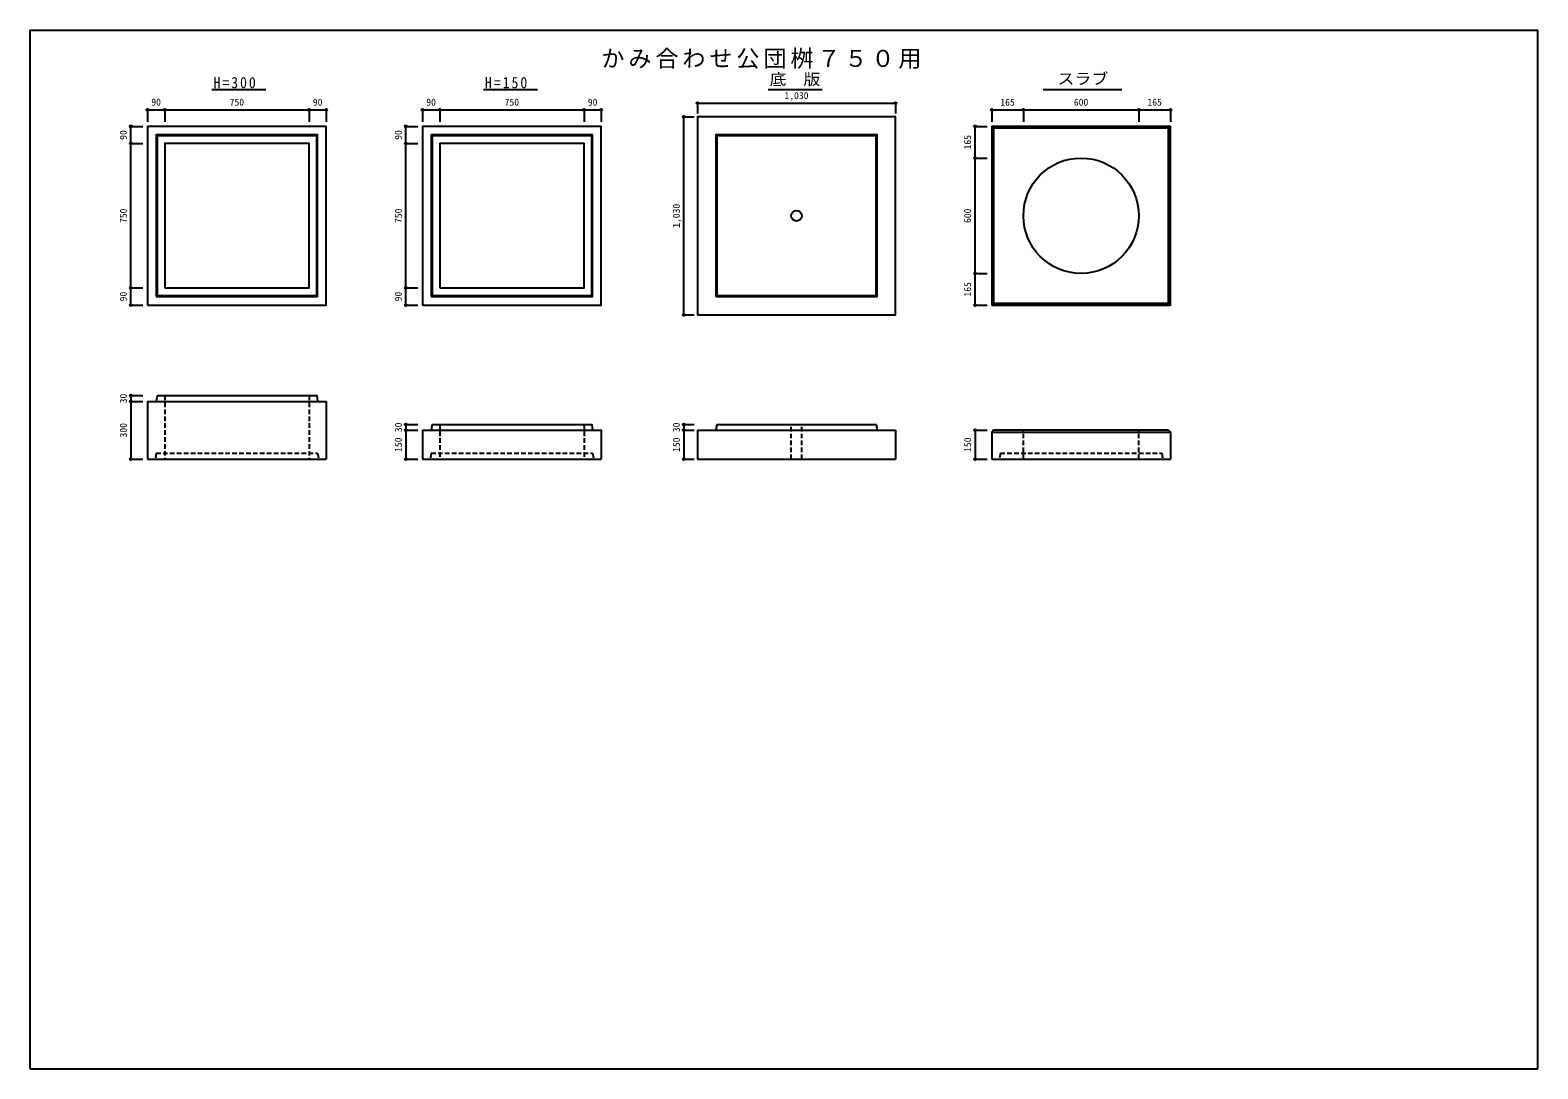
# Model space of a CAD drawing. Units: millimetres at full size, sheet at 1:20. Extents: x -3925 to 3915, y -2795 to 2605.
import ezdxf
from ezdxf.enums import TextEntityAlignment as Align

# ---------------------------------------------------------------- set-up
doc = ezdxf.new("R2010")
doc.units = ezdxf.units.MM
doc.header["$LTSCALE"] = 20
doc.header["$PDMODE"] = 32
doc.header["$PDSIZE"] = 10
doc.linetypes.add('DASHED1', pattern=[1.8, 1.2, -0.6])
for name, color, linetype in [('0-1_躯体', 3, 'Continuous'), ('0-3_建具', 7, 'Continuous'), ('F-0_F-0ﾚｲﾔ', 2, 'Continuous')]:
    doc.layers.add(name, color=color, linetype=linetype)
doc.styles.add('ＭＳ ゴシック', font='')
doc.styles.get('ＭＳ ゴシック').set_extended_font_data('MS Gothic')

msp = doc.modelspace()

# ---------------------------------------------------------------- linework, layer by layer
at = {"layer": '0-1_躯体'}
for p, q in [((-360.33, 2059.74), (-355.33, 2054.74)), ((479.67, 2059.74), (474.67, 2054.74)), ((1074.67, 2104.74), (1084.67, 2094.74)), ((2004.67, 2104.74), (1994.67, 2094.74)), ((-355.33, 1224.74), (-360.33, 1219.74)), ((474.67, 1224.74), (479.67, 1219.74)), ((1084.67, 1184.74), (1074.67, 1174.74)), ((1994.67, 1184.74), (2004.67, 1174.74)), ((-3315.33, 674.74), (-2385.33, 674.74)), ((-3315.33, 674.74), (-3315.33, 374.74)), ((-3265.33, 704.74), (-3270.33, 674.74)), ((-2385.33, 674.74), (-2385.33, 374.74)), ((-1835.33, 554.74), (-1840.33, 524.74)), ((-355.33, 554.74), (-360.33, 524.74)), ((-1885.33, 524.74), (-1885.33, 374.74)), ((-455.33, 524.74), (574.67, 524.74)), ((-455.33, 524.74), (-455.33, 374.74)), ((574.67, 524.74), (574.67, 374.74)), ((1084.67, 524.74), (1074.67, 514.74)), ((1074.67, 514.74), (2004.67, 514.74)), ((1074.67, 514.74), (1074.67, 374.74)), ((1994.67, 524.74), (1084.67, 524.74)), ((1994.67, 524.74), (2004.67, 514.74)), ((2004.67, 514.74), (2004.67, 374.74)), ((-3315.33, 374.74), (-2385.33, 374.74)), ((-1885.33, 374.74), (-955.33, 374.74)), ((-455.33, 374.74), (574.67, 374.74)), ((1074.67, 374.74), (2004.67, 374.74))]:
    msp.add_line(p, q, dxfattribs=at)
at = {"layer": '0-1_躯体', "linetype": 'DASHED1'}
for p, q in [((-3225.33, 704.74), (-3225.33, 374.74)), ((-2475.33, 704.74), (-2475.33, 374.74)), ((-1795.33, 554.74), (-1795.33, 374.74)), ((-1045.33, 554.74), (-1045.33, 374.74)), ((32.17, 374.74), (32.17, 554.74)), ((87.17, 374.74), (87.17, 554.74)), ((1239.67, 374.74), (1239.67, 524.74)), ((1839.67, 374.74), (1839.67, 524.74)), ((-3270.33, 404.74), (-3275.33, 374.74)), ((-3270.33, 404.74), (-2430.33, 404.74)), ((-2430.33, 404.74), (-2425.33, 374.74)), ((-1840.33, 404.74), (-1845.33, 374.74)), ((-1840.33, 404.74), (-1000.33, 404.74)), ((-1000.33, 404.74), (-995.33, 374.74)), ((1119.67, 404.74), (1114.67, 374.74)), ((1119.67, 404.74), (1959.67, 404.74)), ((1959.67, 404.74), (1964.67, 374.74))]:
    msp.add_line(p, q, dxfattribs=at)
at = {"layer": '0-1_躯体'}
for points in [[(-455.33, 1124.74), (574.67, 1124.74), (574.67, 2154.74), (-455.33, 2154.74)], [(-3315.33, 1174.74), (-2385.33, 1174.74), (-2385.33, 2104.74), (-3315.33, 2104.74)], [(-3270.33, 1219.74), (-2430.33, 1219.74), (-2430.33, 2059.74), (-3270.33, 2059.74)], [(-3265.33, 1224.74), (-2435.33, 1224.74), (-2435.33, 2054.74), (-3265.33, 2054.74)], [(-1885.33, 1174.74), (-955.33, 1174.74), (-955.33, 2104.74), (-1885.33, 2104.74)], [(-1840.33, 1219.74), (-1000.33, 1219.74), (-1000.33, 2059.74), (-1840.33, 2059.74)], [(-1835.33, 1224.74), (-1005.33, 1224.74), (-1005.33, 2054.74), (-1835.33, 2054.74)], [(-360.33, 1219.74), (479.67, 1219.74), (479.67, 2059.74), (-360.33, 2059.74)], [(-355.33, 1224.74), (474.67, 1224.74), (474.67, 2054.74), (-355.33, 2054.74)], [(1074.67, 1174.74), (2004.67, 1174.74), (2004.67, 2104.74), (1074.67, 2104.74)], [(1084.67, 1184.74), (1994.67, 1184.74), (1994.67, 2094.74), (1084.67, 2094.74)], [(-3225.33, 1264.74), (-2475.33, 1264.74), (-2475.33, 2014.74), (-3225.33, 2014.74)], [(-1795.33, 1264.74), (-1045.33, 1264.74), (-1045.33, 2014.74), (-1795.33, 2014.74)]]:
    msp.add_lwpolyline(points, close=True, dxfattribs=at)
for points in [[(-3265.33, 704.74), (-2435.33, 704.74), (-2430.33, 674.74)], [(-1835.33, 554.74), (-1005.33, 554.74), (-1000.33, 524.74)], [(-355.33, 554.74), (474.67, 554.74), (479.67, 524.74)], [(-1885.33, 524.74), (-955.33, 524.74), (-955.33, 374.74)]]:
    msp.add_lwpolyline(points, dxfattribs=at)
for centre, radius in [((1539.67, 1639.74), 300), ((59.67, 1639.74), 27.5), ((59.67, 1639.74), 27.5)]:
    msp.add_circle(centre, radius, dxfattribs=at)
at = {"layer": '0-3_建具', "color": 2}
for p, q in [((-2979.74, 2295.69), (-2698.98, 2295.69)), ((-1568.06, 2295.7), (-1287.3, 2295.7)), ((-88.06, 2295.7), (192.7, 2295.7)), ((1342.73, 2295.7), (1750.76, 2295.7))]:
    msp.add_line(p, q, dxfattribs=at)
at = {"layer": '0-3_建具'}
for p, q in [((-455.33, 2225.4), (574.67, 2225.4)), ((-455.33, 2225.4), (-455.33, 2171.27)), ((574.67, 2225.4), (574.67, 2171.27)), ((-3315.33, 2191.01), (-3225.33, 2191.01)), ((-3315.33, 2191.01), (-3315.33, 2128.14)), ((-3225.33, 2191.01), (-3225.33, 2128.14)), ((-3225.33, 2191.01), (-2475.33, 2191.01)), ((-2475.33, 2191.01), (-2475.33, 2128.14)), ((-2475.33, 2191.01), (-2385.33, 2191.01)), ((-2385.33, 2191.01), (-2385.33, 2128.14)), ((-1885.33, 2191.01), (-1795.33, 2191.01)), ((-1885.33, 2191.01), (-1885.33, 2128.14)), ((-1795.33, 2191.01), (-1795.33, 2128.14)), ((-1795.33, 2191.01), (-1045.33, 2191.01)), ((-1045.33, 2191.01), (-1045.33, 2128.14)), ((-1045.33, 2191.01), (-955.33, 2191.01)), ((-955.33, 2191.01), (-955.33, 2128.14)), ((-525.99, 1124.74), (-525.99, 2154.74)), ((-525.99, 2154.74), (-471.87, 2154.74)), ((1074.67, 2191.01), (1239.67, 2191.01)), ((1074.67, 2191.01), (1074.67, 2128.14)), ((1074.67, 2191.01), (1239.67, 2191.01)), ((1074.67, 2191.01), (1074.67, 2128.14)), ((1239.67, 2191.01), (1239.67, 2128.14)), ((1239.67, 2191.01), (1839.67, 2191.01)), ((1239.67, 2191.01), (1239.67, 2128.14)), ((1839.67, 2191.01), (1839.67, 2128.14)), ((1839.67, 2191.01), (2004.67, 2191.01)), ((2004.67, 2191.01), (2004.67, 2128.14)), ((-3401.6, 2014.74), (-3401.6, 2104.74)), ((-3401.6, 2104.74), (-3338.73, 2104.74)), ((-1971.6, 2014.74), (-1971.6, 2104.74)), ((-1971.6, 2104.74), (-1908.73, 2104.74)), ((988.4, 1939.74), (988.4, 2104.74)), ((988.4, 2104.74), (1051.27, 2104.74)), ((-3401.6, 1264.74), (-3401.6, 2014.74)), ((-3401.6, 2014.74), (-3338.73, 2014.74)), ((-1971.6, 1264.74), (-1971.6, 2014.74)), ((-1971.6, 2014.74), (-1908.73, 2014.74)), ((988.4, 1339.74), (988.4, 1939.74)), ((988.4, 1939.74), (1051.27, 1939.74)), ((988.4, 1174.74), (988.4, 1339.74)), ((988.4, 1339.74), (1051.27, 1339.74)), ((-3401.6, 1174.74), (-3401.6, 1264.74)), ((-3401.6, 1264.74), (-3338.73, 1264.74)), ((-1971.6, 1174.74), (-1971.6, 1264.74)), ((-1971.6, 1264.74), (-1908.73, 1264.74)), ((-3401.6, 1174.74), (-3338.73, 1174.74)), ((-1971.6, 1174.74), (-1908.73, 1174.74)), ((-525.99, 1124.74), (-471.87, 1124.74)), ((988.4, 1174.74), (1051.27, 1174.74)), ((-3401.6, 704.74), (-3401.6, 674.74)), ((-3401.6, 704.74), (-3338.73, 704.74)), ((-3401.6, 674.74), (-3338.73, 674.74)), ((-3401.6, 674.74), (-3401.6, 374.74)), ((-1971.6, 554.74), (-1971.6, 524.74)), ((-1971.6, 554.74), (-1908.73, 554.74)), ((-525.99, 554.74), (-525.99, 524.74)), ((-525.99, 554.74), (-471.87, 554.74)), ((-1971.6, 524.74), (-1908.73, 524.74)), ((-1971.6, 524.74), (-1971.6, 374.74)), ((-525.99, 524.74), (-471.87, 524.74)), ((-525.99, 524.74), (-525.99, 374.74)), ((988.4, 524.74), (988.4, 374.74)), ((988.4, 524.74), (1051.27, 524.74)), ((-3401.6, 374.74), (-3338.73, 374.74)), ((-1971.6, 374.74), (-1908.73, 374.74)), ((-525.99, 374.74), (-471.87, 374.74)), ((988.4, 374.74), (1051.27, 374.74))]:
    msp.add_line(p, q, dxfattribs=at)
for p in [(-3315.33, 2191.01), (-3225.33, 2191.01), (-2475.33, 2191.01), (-2385.33, 2191.01), (-1885.33, 2191.01), (-1795.33, 2191.01), (-1045.33, 2191.01), (-955.33, 2191.01), (-455.33, 2225.4), (574.67, 2225.4), (1074.67, 2191.01), (1239.67, 2191.01), (1839.67, 2191.01), (2004.67, 2191.01), (-525.99, 2154.74), (-3401.6, 2104.74), (-1971.6, 2104.74), (988.4, 2104.74), (-3401.6, 2014.74), (-1971.6, 2014.74), (988.4, 1939.74), (988.4, 1339.74), (-3401.6, 1264.74), (-1971.6, 1264.74), (-3401.6, 1174.74), (-1971.6, 1174.74), (988.4, 1174.74), (-525.99, 1124.74), (-3401.6, 704.74), (-3401.6, 674.74), (-1971.6, 554.74), (-525.99, 554.74), (-1971.6, 524.74), (-525.99, 524.74), (988.4, 524.74), (-3401.6, 374.74), (-1971.6, 374.74), (-525.99, 374.74), (988.4, 374.74)]:
    msp.add_point(p, dxfattribs=at)
at = {"layer": 'F-0_F-0ﾚｲﾔ'}
for p, q in [((3914.67, -2795.26), (3914.67, 2604.74)), ((-3925.33, -2795.26), (3914.67, -2795.26))]:
    msp.add_line(p, q, dxfattribs=at)
msp.add_lwpolyline([(-3925.33, -2795.26), (-3925.33, 2604.74), (3914.67, 2604.74)], dxfattribs=at)

# ---------------------------------------------------------------- texts
at = {"layer": '0-3_建具', "style": 'ＭＳ ゴシック', "width": 1.1}
for s, p in [('底\u3000版', (-80.13, 2301.86)), ('スラブ', (1417.25, 2305.39))]:
    msp.add_text(s, height=58.65, dxfattribs=at).set_placement(p, align=Align.BOTTOM_LEFT)
at = {"layer": '0-3_建具', "color": 4, "style": 'ＭＳ ゴシック'}
for s, p in [('1,030', (-2.83, 2235.4)), ('90', (-3295.33, 2201.01)), ('750', (-2887.83, 2201.01)), ('90', (-2455.33, 2201.01)), ('90', (-1865.33, 2201.01)), ('750', (-1457.83, 2201.01)), ('90', (-1025.33, 2201.01)), ('165', (1119.67, 2201.01)), ('165', (1119.67, 2201.01)), ('600', (1502.17, 2201.01)), ('165', (1884.67, 2201.01))]:
    msp.add_text(s, height=36.66, dxfattribs=at).set_placement(p, align=Align.BOTTOM_LEFT)
for s, p in [('90', (-3411.6, 2034.74)), ('90', (-1981.6, 2034.74)), ('165', (978.4, 1984.74)), ('750', (-3411.6, 1602.24)), ('750', (-1981.6, 1602.24)), ('1,030', (-535.99, 1577.24)), ('600', (978.4, 1602.24)), ('165', (978.4, 1219.74)), ('90', (-3411.6, 1194.74)), ('90', (-1981.6, 1194.74)), ('30', (-3411.6, 664.74)), ('300', (-3411.6, 487.24)), ('30', (-1981.6, 514.74)), ('30', (-535.99, 514.74)), ('150', (-1981.6, 412.24)), ('150', (-535.99, 412.24)), ('150', (978.4, 412.24))]:
    msp.add_text(s, height=36.66, rotation=90, dxfattribs=at).set_placement(p, align=Align.BOTTOM_LEFT)
at = {"layer": '0-3_建具', "color": 3, "insert": (-954.89, 2403.63), "char_height": 87.98, "attachment_point": 7, "style": 'ＭＳ ゴシック'}
msp.add_mtext('\\T1.17;かみ合わせ公団桝７５０用', dxfattribs=at)
at = {"layer": '0-3_建具', "char_height": 58.65, "attachment_point": 7, "style": 'ＭＳ ゴシック'}
for s, insert in [('\\T1.28;\\W0.9;H=300', (-2971.8, 2301.85)), ('\\T1.28;\\W0.9;H=150', (-1560.13, 2301.86))]:
    msp.add_mtext(s, dxfattribs=dict(at, insert=insert))

doc.saveas('drawing.dxf')
